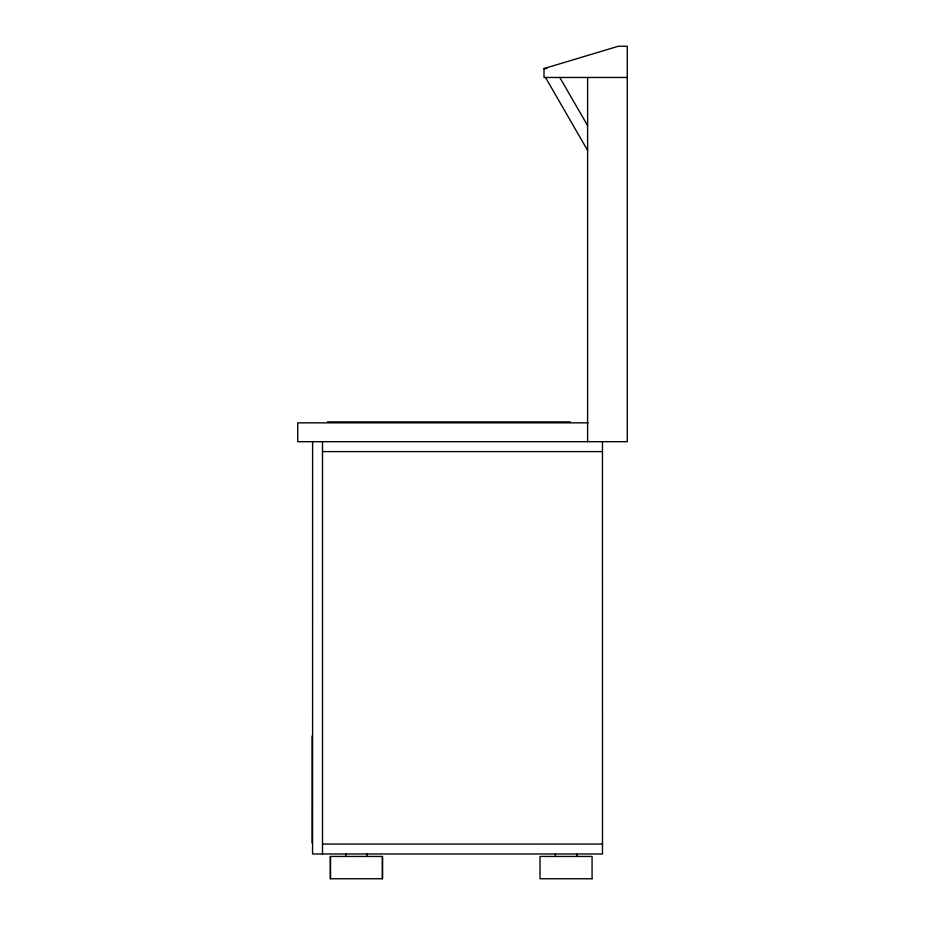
<?xml version="1.0" encoding="UTF-8"?>
<svg xmlns="http://www.w3.org/2000/svg" width="925" height="925" viewBox="0 0 925 925"><rect width="100%" height="100%" fill="white"/><g stroke="black" fill="none" stroke-linecap="round" stroke-linejoin="round"><path stroke-width="1.39" d="M627.266 77.469L544.016 77.469L544.016 68.554L618.351 46.25L627.266 46.25L627.266 441.688L297.734 441.688L297.734 422.852L588.057 422.852M544.016 68.554L546.872 68.554M327.438 421.869L570.251 421.869M322.501 451.597L602.476 451.597M322.501 844.062L602.476 844.062M330.41 856.446L382.476 856.446L382.476 878.75L330.41 878.75L330.41 856.446L330.445 878.75M592.081 878.75L540.027 878.75L540.027 856.446L592.081 856.446L592.069 878.75M559.81 77.469L587.618 125.65M545.507 77.469L587.618 150.428M602.464 441.688L602.487 853.972L312.569 853.972L312.604 441.688M587.618 77.469L587.618 441.688M555.393 853.972L555.382 856.446M382.441 856.446L382.441 878.75M367.086 853.972L367.086 856.446M345.8 853.972L345.788 856.446M322.501 441.688L322.501 853.972M312.107 736.034L312.107 843.068M576.726 856.446L576.703 853.972L576.691 856.446"/></g></svg>
